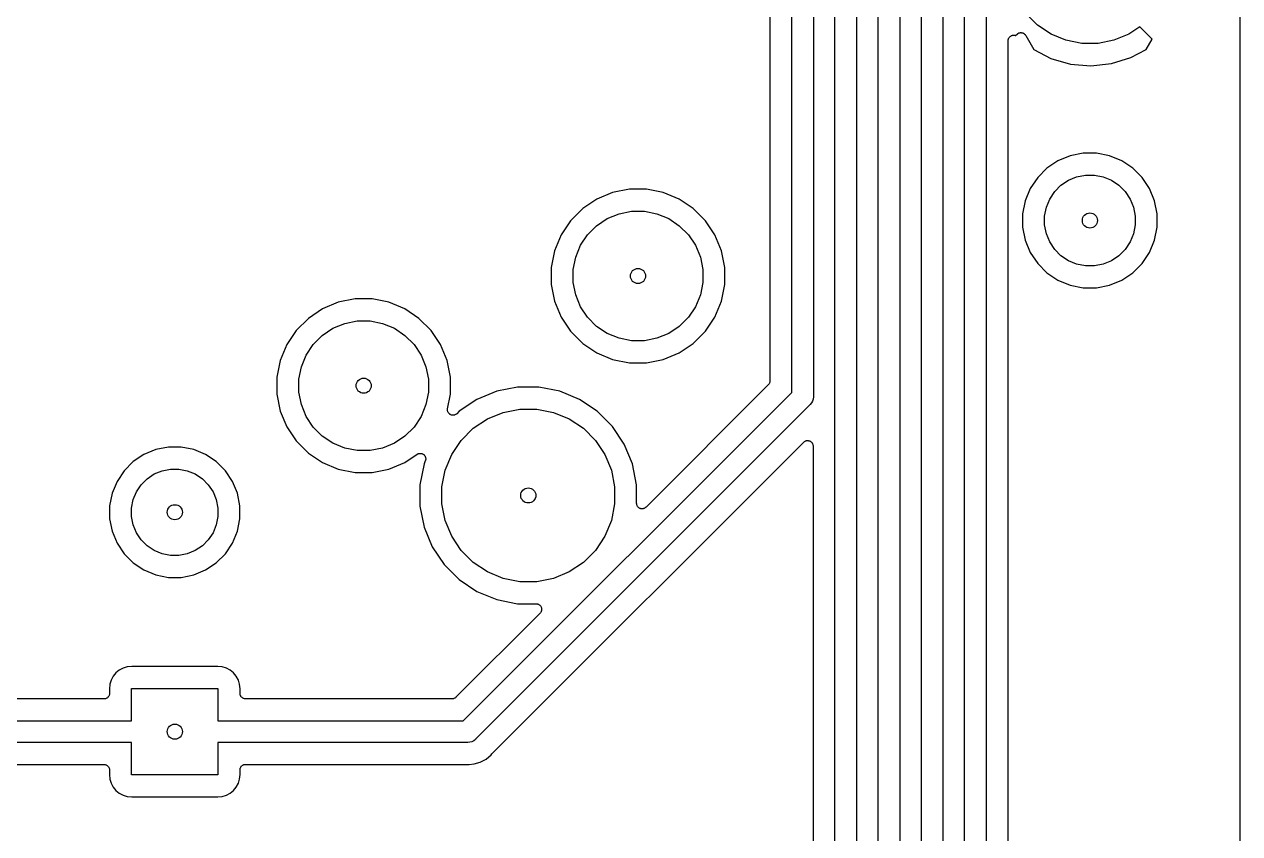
# Model space of a CAD drawing. Extents: x 1.5 to 15, y -8.3 to -3.1.
# Drawn here: x 13.879 to 14.986, y -4.933 to -4.195 of the extents above; entities that cross this region are included whole.
import ezdxf

# ---------------------------------------------------------------- set-up
doc = ezdxf.new("R2010")
doc.units = 0
doc.header["$MEASUREMENT"] = 0
doc.layers.add('BLACK', color=7, linetype='CONTINUOUS')

msp = doc.modelspace()

# ---------------------------------------------------------------- linework, layer by layer
at = {"layer": 'BLACK', "linetype": 'CONTINUOUS'}
for p, q in [((14.9864, -3.10502), (14.9864, -8.3374)), ((14.5582, -3.98646), (14.5582, -4.52051)), ((14.5782, -4.53087), (14.5782, -3.98523)), ((14.5979, -3.98882), (14.5979, -4.53446)), ((14.6176, -5.41846), (14.6176, -4.00491)), ((14.6373, -4.00851), (14.6373, -5.42206)), ((14.657, -5.95212), (14.657, -4.0246)), ((14.6767, -4.02819), (14.6767, -5.95572)), ((14.6964, -6.83972), (14.6964, -4.04403)), ((14.716, -4.04762), (14.716, -6.84332)), ((14.7357, -7.56088), (14.7357, -4.06034)), ((14.7554, -4.06393), (14.7554, -7.56448)), ((14.8022, -4.196), (14.7918, -4.18558)), ((14.8145, -4.20418), (14.8022, -4.196)), ((14.8954, -4.19749), (14.8853, -4.20418)), ((14.9065, -4.20866), (14.8954, -4.19749)), ((14.7757, -4.2087), (14.7758, -4.20824)), ((14.7758, -4.20823), (14.776, -4.20781)), ((14.7758, -4.20824), (14.7758, -4.20823)), ((14.7758, -4.20824), (14.7758, -4.20824)), ((14.776, -4.20781), (14.7763, -4.20739)), ((14.7763, -4.20737), (14.7766, -4.20701)), ((14.7763, -4.20738), (14.7763, -4.20737)), ((14.7763, -4.20739), (14.7763, -4.20738)), ((14.7766, -4.20701), (14.7769, -4.20664)), ((14.7769, -4.20662), (14.7773, -4.20633)), ((14.7769, -4.20663), (14.7769, -4.20662)), ((14.7769, -4.20664), (14.7769, -4.20663)), ((14.7773, -4.20633), (14.7777, -4.20602)), ((14.7777, -4.20601), (14.7781, -4.20579)), ((14.7777, -4.20602), (14.7777, -4.20601)), ((14.7777, -4.20602), (14.7777, -4.20602)), ((14.7781, -4.20579), (14.7785, -4.20557)), ((14.7785, -4.20556), (14.779, -4.20543)), ((14.7785, -4.20557), (14.7785, -4.20556)), ((14.7785, -4.20557), (14.7785, -4.20557)), ((14.779, -4.20543), (14.7795, -4.20529)), ((14.7795, -4.20529), (14.78, -4.20524)), ((14.7795, -4.20529), (14.7795, -4.20529)), ((14.7795, -4.20529), (14.7795, -4.20529)), ((14.78, -4.20524), (14.7804, -4.2052)), ((14.7804, -4.2052), (14.7804, -4.2052)), ((14.7804, -4.2052), (14.7804, -4.2052)), ((14.7804, -4.2052), (14.7809, -4.20525)), ((14.7809, -4.20525), (14.7814, -4.2053)), ((14.7814, -4.2053), (14.7814, -4.2053)), ((14.7814, -4.2053), (14.7814, -4.2053)), ((14.7814, -4.2053), (14.7819, -4.20544)), ((14.7819, -4.20544), (14.7822, -4.20555)), ((14.7822, -4.20555), (14.7835, -4.20429)), ((14.7835, -4.20429), (14.7836, -4.20424)), ((14.7836, -4.20424), (14.7837, -4.20415)), ((14.7837, -4.20415), (14.7838, -4.20403)), ((14.7838, -4.20403), (14.7841, -4.20384)), ((14.7841, -4.20384), (14.7843, -4.20364)), ((14.7843, -4.20364), (14.7845, -4.20356)), ((14.7845, -4.20356), (14.7846, -4.20347)), ((14.7846, -4.20347), (14.7849, -4.20334)), ((14.7849, -4.20334), (14.7852, -4.20319)), ((14.7852, -4.20319), (14.7853, -4.20314)), ((14.7853, -4.20314), (14.7855, -4.20308)), ((14.7855, -4.20308), (14.7858, -4.20301)), ((14.7858, -4.20301), (14.7861, -4.20291)), ((14.7861, -4.20291), (14.7863, -4.2029)), ((14.7863, -4.2029), (14.7864, -4.20287)), ((14.7864, -4.20287), (14.7868, -4.20286)), ((14.7868, -4.20286), (14.7871, -4.20283)), ((14.7871, -4.20283), (14.7872, -4.20285)), ((14.7872, -4.20285), (14.7874, -4.20284)), ((14.7874, -4.20284), (14.7877, -4.2029)), ((14.7877, -4.2029), (14.7881, -4.20293)), ((14.7881, -4.20293), (14.7882, -4.20298)), ((14.7882, -4.20298), (14.7884, -4.20301)), ((14.7884, -4.20301), (14.7887, -4.20313)), ((14.7887, -4.20313), (14.789, -4.20323)), ((14.789, -4.20323), (14.7891, -4.2033)), ((14.7891, -4.2033), (14.7893, -4.20336)), ((14.7893, -4.20336), (14.7896, -4.20353)), ((14.7896, -4.20353), (14.7898, -4.20369)), ((14.7898, -4.20369), (14.79, -4.20379)), ((14.79, -4.20379), (14.7901, -4.20388)), ((14.7901, -4.20388), (14.7903, -4.20411)), ((14.7903, -4.20411), (14.7906, -4.20432)), ((14.7906, -4.20432), (14.7907, -4.20444)), ((14.7907, -4.20444), (14.7908, -4.20455)), ((14.7908, -4.20455), (14.791, -4.20482)), ((14.791, -4.20482), (14.7912, -4.20508)), ((14.7912, -4.20508), (14.7913, -4.20522)), ((14.7913, -4.20522), (14.7914, -4.20534)), ((14.7914, -4.20534), (14.7987, -4.21811)), ((14.8281, -4.20982), (14.8145, -4.20418)), ((14.8853, -4.20418), (14.8717, -4.20982)), ((14.9011, -4.21813), (14.9065, -4.20866)), ((14.7754, -4.21013), (14.7755, -4.20965)), ((14.7754, -4.21014), (14.7754, -4.21013)), ((14.7754, -4.21015), (14.7754, -4.21014)), ((14.7754, -4.21014), (14.7754, -4.21014)), ((14.7754, -4.2102), (14.7754, -4.21015)), ((14.7754, -7.56325), (14.7754, -4.2102)), ((14.7755, -4.20916), (14.7757, -4.2087)), ((14.7755, -4.20917), (14.7755, -4.20916)), ((14.7755, -4.20965), (14.7755, -4.20917)), ((14.7755, -4.20917), (14.7755, -4.20917)), ((14.7987, -4.21811), (14.8144, -4.22629)), ((14.8425, -4.2127), (14.8281, -4.20982)), ((14.8573, -4.2127), (14.8425, -4.2127)), ((14.8717, -4.20982), (14.8573, -4.2127)), ((14.8873, -4.2255), (14.9011, -4.21813)), ((14.8144, -4.22629), (14.8323, -4.23152)), ((14.8695, -4.23112), (14.8873, -4.2255)), ((14.8323, -4.23152), (14.8509, -4.23315)), ((14.8509, -4.23315), (14.8695, -4.23112)), ((14.832, -4.31513), (14.8208, -4.31976)), ((14.8439, -4.31278), (14.832, -4.31513)), ((14.8559, -4.31278), (14.8439, -4.31278)), ((14.8678, -4.31513), (14.8559, -4.31278)), ((14.879, -4.31976), (14.8678, -4.31513)), ((14.8108, -4.32647), (14.8023, -4.33501)), ((14.8208, -4.31976), (14.8108, -4.32647)), ((14.889, -4.32647), (14.879, -4.31976)), ((14.8975, -4.33501), (14.889, -4.32647)), ((14.8023, -4.33501), (14.7955, -4.34506)), ((14.8235, -4.342), (14.8303, -4.33748)), ((14.8303, -4.33748), (14.8378, -4.33436)), ((14.8378, -4.33436), (14.8458, -4.33278)), ((14.8458, -4.33278), (14.854, -4.33278)), ((14.854, -4.33278), (14.862, -4.33436)), ((14.862, -4.33436), (14.8695, -4.33748)), ((14.8695, -4.33748), (14.8763, -4.342)), ((14.9043, -4.34506), (14.8975, -4.33501)), ((14.415, -4.34869), (14.4006, -4.35465)), ((14.4303, -4.34565), (14.415, -4.34869)), ((14.4459, -4.34565), (14.4303, -4.34565)), ((14.4611, -4.34869), (14.4459, -4.34565)), ((14.4755, -4.35465), (14.4611, -4.34869)), ((14.7955, -4.34506), (14.7909, -4.35622)), ((14.8133, -4.35453), (14.8178, -4.34776)), ((14.8178, -4.34776), (14.8235, -4.342)), ((14.8763, -4.342), (14.882, -4.34776)), ((14.882, -4.34776), (14.8865, -4.35453)), ((14.9089, -4.35622), (14.9043, -4.34506)), ((14.3877, -4.3633), (14.3767, -4.37431)), ((14.4006, -4.35465), (14.3877, -4.3633)), ((14.4885, -4.3633), (14.4755, -4.35465)), ((14.4995, -4.37431), (14.4885, -4.3633)), ((14.7909, -4.35622), (14.7886, -4.36807)), ((14.8086, -4.37004), (14.8102, -4.36206)), ((14.8102, -4.36206), (14.8133, -4.35453)), ((14.8865, -4.35453), (14.8897, -4.36206)), ((14.8897, -4.36206), (14.8912, -4.37004)), ((14.9112, -4.36807), (14.9089, -4.35622)), ((14.3767, -4.37431), (14.368, -4.38726)), ((14.4004, -4.37883), (14.4101, -4.37237)), ((14.4101, -4.37237), (14.4209, -4.36792)), ((14.4209, -4.36792), (14.4323, -4.36565)), ((14.4323, -4.36565), (14.4439, -4.36565)), ((14.4439, -4.36565), (14.4553, -4.36792)), ((14.4553, -4.36792), (14.4661, -4.37237)), ((14.4661, -4.37237), (14.4757, -4.37883)), ((14.5081, -4.38726), (14.4995, -4.37431)), ((14.7886, -4.36807), (14.7886, -4.38016)), ((14.8086, -4.37819), (14.8086, -4.37004)), ((14.8912, -4.37004), (14.8912, -4.37819)), ((14.9112, -4.38016), (14.9112, -4.36807)), ((14.3922, -4.38706), (14.4004, -4.37883)), ((14.4757, -4.37883), (14.484, -4.38706)), ((14.7886, -4.38016), (14.7909, -4.39201)), ((14.8102, -4.38617), (14.8086, -4.37819)), ((14.8912, -4.37819), (14.8897, -4.38617)), ((14.9089, -4.39201), (14.9112, -4.38016)), ((14.368, -4.38726), (14.3621, -4.40165)), ((14.3813, -4.40748), (14.3858, -4.39673)), ((14.3858, -4.39673), (14.3922, -4.38706)), ((14.484, -4.38706), (14.4904, -4.39673)), ((14.4904, -4.39673), (14.4949, -4.40748)), ((14.5141, -4.40165), (14.5081, -4.38726)), ((14.7909, -4.39201), (14.7955, -4.40317)), ((14.8133, -4.3937), (14.8102, -4.38617)), ((14.8178, -4.40047), (14.8133, -4.3937)), ((14.8865, -4.3937), (14.882, -4.40047)), ((14.8897, -4.38617), (14.8865, -4.3937)), ((14.9043, -4.40317), (14.9089, -4.39201)), ((14.3621, -4.40165), (14.359, -4.41692)), ((14.379, -4.41889), (14.3813, -4.40748)), ((14.4949, -4.40748), (14.4971, -4.41889)), ((14.5171, -4.41692), (14.5141, -4.40165)), ((14.7955, -4.40317), (14.8023, -4.41322)), ((14.8235, -4.40622), (14.8178, -4.40047)), ((14.8303, -4.41075), (14.8235, -4.40622)), ((14.8763, -4.40622), (14.8695, -4.41075)), ((14.882, -4.40047), (14.8763, -4.40622)), ((14.8975, -4.41322), (14.9043, -4.40317)), ((14.359, -4.41692), (14.359, -4.43249)), ((14.379, -4.43052), (14.379, -4.41889)), ((14.4971, -4.41889), (14.4971, -4.43052)), ((14.5171, -4.43249), (14.5171, -4.41692)), ((14.8023, -4.41322), (14.8108, -4.42176)), ((14.8378, -4.41386), (14.8303, -4.41075)), ((14.8458, -4.41545), (14.8378, -4.41386)), ((14.854, -4.41545), (14.8458, -4.41545)), ((14.862, -4.41386), (14.854, -4.41545)), ((14.8695, -4.41075), (14.862, -4.41386)), ((14.889, -4.42176), (14.8975, -4.41322)), ((14.8108, -4.42176), (14.8208, -4.42847)), ((14.8208, -4.42847), (14.832, -4.4331)), ((14.8678, -4.4331), (14.879, -4.42847)), ((14.879, -4.42847), (14.889, -4.42176)), ((14.359, -4.43249), (14.3621, -4.44776)), ((14.3813, -4.44193), (14.379, -4.43052)), ((14.4971, -4.43052), (14.4949, -4.44193)), ((14.5141, -4.44776), (14.5171, -4.43249)), ((14.832, -4.4331), (14.8439, -4.43545)), ((14.8439, -4.43545), (14.8559, -4.43545)), ((14.8559, -4.43545), (14.8678, -4.4331)), ((14.165, -4.44869), (14.1506, -4.45465)), ((14.1803, -4.44565), (14.165, -4.44869)), ((14.1959, -4.44565), (14.1803, -4.44565)), ((14.2111, -4.44869), (14.1959, -4.44565)), ((14.2255, -4.45465), (14.2111, -4.44869)), ((14.3621, -4.44776), (14.368, -4.46215)), ((14.3858, -4.45268), (14.3813, -4.44193)), ((14.4949, -4.44193), (14.4904, -4.45268)), ((14.5081, -4.46215), (14.5141, -4.44776)), ((14.1377, -4.4633), (14.1267, -4.47431)), ((14.1506, -4.45465), (14.1377, -4.4633)), ((14.2385, -4.4633), (14.2255, -4.45465)), ((14.2495, -4.47431), (14.2385, -4.4633)), ((14.368, -4.46215), (14.3767, -4.4751)), ((14.3922, -4.46235), (14.3858, -4.45268)), ((14.4004, -4.47058), (14.3922, -4.46235)), ((14.484, -4.46235), (14.4757, -4.47058)), ((14.4904, -4.45268), (14.484, -4.46235)), ((14.4995, -4.4751), (14.5081, -4.46215)), ((14.1267, -4.47431), (14.118, -4.48726)), ((14.1504, -4.47883), (14.1601, -4.47237)), ((14.1601, -4.47237), (14.1709, -4.46792)), ((14.1709, -4.46792), (14.1823, -4.46565)), ((14.1823, -4.46565), (14.1939, -4.46565)), ((14.1939, -4.46565), (14.2053, -4.46792)), ((14.2053, -4.46792), (14.2161, -4.47237)), ((14.2161, -4.47237), (14.2257, -4.47883)), ((14.2581, -4.48726), (14.2495, -4.47431)), ((14.4101, -4.47704), (14.4004, -4.47058)), ((14.4757, -4.47058), (14.4661, -4.47704)), ((14.1422, -4.48706), (14.1504, -4.47883)), ((14.2257, -4.47883), (14.234, -4.48706)), ((14.3767, -4.4751), (14.3877, -4.48611)), ((14.4209, -4.48149), (14.4101, -4.47704)), ((14.4323, -4.48376), (14.4209, -4.48149)), ((14.4439, -4.48376), (14.4323, -4.48376)), ((14.4553, -4.48149), (14.4439, -4.48376)), ((14.4661, -4.47704), (14.4553, -4.48149)), ((14.4885, -4.48611), (14.4995, -4.4751)), ((14.118, -4.48726), (14.1121, -4.50165)), ((14.1358, -4.49673), (14.1422, -4.48706)), ((14.234, -4.48706), (14.2404, -4.49673)), ((14.2641, -4.50165), (14.2581, -4.48726)), ((14.3877, -4.48611), (14.4006, -4.49476)), ((14.4006, -4.49476), (14.415, -4.50072)), ((14.4611, -4.50072), (14.4755, -4.49476)), ((14.4755, -4.49476), (14.4885, -4.48611)), ((14.1121, -4.50165), (14.109, -4.51692)), ((14.129, -4.51889), (14.1313, -4.50748)), ((14.1313, -4.50748), (14.1358, -4.49673)), ((14.2404, -4.49673), (14.2449, -4.50748)), ((14.2449, -4.50748), (14.2471, -4.51889)), ((14.2671, -4.51692), (14.2641, -4.50165)), ((14.415, -4.50072), (14.4303, -4.50376)), ((14.4303, -4.50376), (14.4459, -4.50376)), ((14.4459, -4.50376), (14.4611, -4.50072)), ((14.109, -4.51692), (14.109, -4.53249)), ((14.2671, -4.53249), (14.2671, -4.51692)), ((14.129, -4.53052), (14.129, -4.51889)), ((14.2471, -4.51889), (14.2471, -4.53052)), ((14.3093, -4.52976), (14.2913, -4.5372)), ((14.3284, -4.52596), (14.3093, -4.52976)), ((14.3478, -4.52596), (14.3284, -4.52596)), ((14.3669, -4.52976), (14.3478, -4.52596)), ((14.3849, -4.5372), (14.3669, -4.52976)), ((14.5568, -4.52405), (14.4454, -4.63546)), ((14.5571, -4.52369), (14.5568, -4.52405)), ((14.5574, -4.52334), (14.5571, -4.52369)), ((14.5576, -4.52289), (14.5574, -4.52329)), ((14.5574, -4.52329), (14.5574, -4.52331)), ((14.5574, -4.52331), (14.5574, -4.52334)), ((14.5578, -4.52248), (14.5576, -4.52289)), ((14.5579, -4.52243), (14.5578, -4.52246)), ((14.5578, -4.52246), (14.5578, -4.52248)), ((14.558, -4.52199), (14.5579, -4.52243)), ((14.5581, -4.52155), (14.558, -4.52199)), ((14.5582, -4.52104), (14.5581, -4.5215)), ((14.5581, -4.5215), (14.5581, -4.52152)), ((14.5581, -4.52152), (14.5581, -4.52155)), ((14.5582, -4.52051), (14.5582, -4.52053)), ((14.5582, -4.52053), (14.5582, -4.52053)), ((14.5582, -4.52053), (14.5582, -4.52053)), ((14.5582, -4.52053), (14.5582, -4.52058)), ((14.5582, -4.52058), (14.5582, -4.52104)), ((14.109, -4.53249), (14.1121, -4.54776)), ((14.1313, -4.54193), (14.129, -4.53052)), ((14.2471, -4.53052), (14.2449, -4.54193)), ((14.2645, -4.54568), (14.2671, -4.53249)), ((14.2913, -4.5372), (14.2751, -4.54801)), ((14.2789, -4.83022), (14.5782, -4.53087)), ((14.401, -4.54801), (14.3849, -4.5372)), ((14.5963, -4.54044), (14.5951, -4.54194)), ((14.5972, -4.53873), (14.5963, -4.54044)), ((14.5975, -4.53777), (14.5972, -4.53873)), ((14.5978, -4.53687), (14.5975, -4.53777)), ((14.598, -4.53494), (14.5978, -4.53687)), ((14.5979, -4.53446), (14.598, -4.53494)), ((14.1121, -4.54776), (14.118, -4.56215)), ((14.1358, -4.55268), (14.1313, -4.54193)), ((14.2449, -4.54193), (14.2404, -4.55268)), ((14.2644, -4.54664), (14.2645, -4.54616)), ((14.2644, -4.54665), (14.2644, -4.54664)), ((14.2645, -4.54713), (14.2644, -4.54665)), ((14.2644, -4.54665), (14.2644, -4.54665)), ((14.2645, -4.54616), (14.2645, -4.54568)), ((14.2645, -4.54761), (14.2645, -4.54713)), ((14.2645, -4.54762), (14.2645, -4.54761)), ((14.2645, -4.54763), (14.2645, -4.54762)), ((14.2647, -4.54809), (14.2645, -4.54763)), ((14.2648, -4.54855), (14.2647, -4.54809)), ((14.2648, -4.54856), (14.2648, -4.54855)), ((14.2648, -4.54855), (14.2648, -4.54855)), ((14.265, -4.54899), (14.2648, -4.54856)), ((14.2653, -4.54941), (14.265, -4.54899)), ((14.2653, -4.54942), (14.2653, -4.54941)), ((14.2656, -4.54979), (14.2653, -4.54942)), ((14.2653, -4.54942), (14.2653, -4.54942)), ((14.2659, -4.55017), (14.2656, -4.54979)), ((14.2659, -4.55018), (14.2659, -4.55017)), ((14.2659, -4.55017), (14.2659, -4.55017)), ((14.2662, -4.55048), (14.2659, -4.55018)), ((14.2666, -4.55079), (14.2662, -4.55048)), ((14.2666, -4.5508), (14.2666, -4.55079)), ((14.2671, -4.55103), (14.2666, -4.5508)), ((14.2666, -4.5508), (14.2666, -4.5508)), ((14.2675, -4.55126), (14.2671, -4.55103)), ((14.2675, -4.55127), (14.2675, -4.55126)), ((14.2675, -4.55126), (14.2675, -4.55126)), ((14.268, -4.55141), (14.2675, -4.55127)), ((14.2684, -4.55155), (14.268, -4.55141)), ((14.2684, -4.55156), (14.2684, -4.55155)), ((14.2684, -4.55155), (14.2684, -4.55155)), ((14.2689, -4.55161), (14.2684, -4.55156)), ((14.2694, -4.55166), (14.2689, -4.55161)), ((14.2699, -4.55162), (14.2694, -4.55166)), ((14.2694, -4.55166), (14.2694, -4.55166)), ((14.2694, -4.55166), (14.2694, -4.55166)), ((14.2703, -4.55157), (14.2699, -4.55162)), ((14.2704, -4.55157), (14.2703, -4.55157)), ((14.2708, -4.55144), (14.2704, -4.55157)), ((14.2704, -4.55157), (14.2704, -4.55157)), ((14.2713, -4.5513), (14.2708, -4.55144)), ((14.2717, -4.55107), (14.2713, -4.5513)), ((14.2713, -4.5513), (14.2713, -4.5513)), ((14.2713, -4.5513), (14.2713, -4.5513)), ((14.2721, -4.55085), (14.2717, -4.55107)), ((14.2722, -4.55085), (14.2721, -4.55085)), ((14.2725, -4.55054), (14.2722, -4.55085)), ((14.2722, -4.55085), (14.2722, -4.55085)), ((14.2729, -4.55024), (14.2725, -4.55054)), ((14.273, -4.55019), (14.2729, -4.55023)), ((14.2729, -4.55023), (14.2729, -4.55023)), ((14.2729, -4.55023), (14.2729, -4.55023)), ((14.2729, -4.55023), (14.2729, -4.55024)), ((14.2751, -4.54801), (14.273, -4.55019)), ((14.5947, -4.54224), (14.2903, -4.84668)), ((14.3008, -4.55493), (14.3151, -4.54899)), ((14.3151, -4.54899), (14.3303, -4.54596)), ((14.3303, -4.54596), (14.3458, -4.54596)), ((14.3458, -4.54596), (14.3611, -4.54899)), ((14.3611, -4.54899), (14.3754, -4.55493)), ((14.4148, -4.56176), (14.401, -4.54801)), ((14.5951, -4.54194), (14.5947, -4.54224)), ((14.118, -4.56215), (14.1267, -4.5751)), ((14.1422, -4.56235), (14.1358, -4.55268)), ((14.1504, -4.57058), (14.1422, -4.56235)), ((14.234, -4.56235), (14.2257, -4.57058)), ((14.2404, -4.55268), (14.234, -4.56235)), ((14.2879, -4.56354), (14.3008, -4.55493)), ((14.3754, -4.55493), (14.3883, -4.56354)), ((14.4256, -4.57793), (14.4148, -4.56176)), ((14.1601, -4.57704), (14.1504, -4.57058)), ((14.2257, -4.57058), (14.2161, -4.57704)), ((14.2769, -4.57451), (14.2879, -4.56354)), ((14.3883, -4.56354), (14.3993, -4.57451)), ((13.9986, -4.58297), (13.9878, -4.58745)), ((14.0101, -4.58069), (13.9986, -4.58297)), ((14.0218, -4.58069), (14.0101, -4.58069)), ((14.0333, -4.58297), (14.0218, -4.58069)), ((14.0441, -4.58745), (14.0333, -4.58297)), ((14.1267, -4.5751), (14.1377, -4.58611)), ((14.1709, -4.58149), (14.1601, -4.57704)), ((14.1823, -4.58376), (14.1709, -4.58149)), ((14.1939, -4.58376), (14.1823, -4.58376)), ((14.2053, -4.58149), (14.1939, -4.58376)), ((14.2161, -4.57704), (14.2053, -4.58149)), ((14.2683, -4.58741), (14.2769, -4.57451)), ((14.3053, -4.85995), (14.5891, -4.57615)), ((14.3993, -4.57451), (14.4079, -4.58741)), ((14.433, -4.5959), (14.4256, -4.57793)), ((14.5891, -4.5761), (14.5895, -4.57581)), ((14.5891, -4.57612), (14.5891, -4.5761)), ((14.5891, -4.57615), (14.5891, -4.57612)), ((14.5891, -4.57612), (14.5891, -4.57612)), ((14.5891, -4.57612), (14.5891, -4.57612)), ((14.5895, -4.57581), (14.5899, -4.57551)), ((14.5899, -4.5755), (14.5903, -4.57528)), ((14.5899, -4.57551), (14.5899, -4.5755)), ((14.5899, -4.5755), (14.5899, -4.5755)), ((14.5903, -4.57528), (14.5907, -4.57505)), ((14.5907, -4.57505), (14.5908, -4.57505)), ((14.5908, -4.57505), (14.5912, -4.57491)), ((14.5908, -4.57505), (14.5908, -4.57505)), ((14.5912, -4.57491), (14.5917, -4.57478)), ((14.5917, -4.57477), (14.5922, -4.57473)), ((14.5917, -4.57478), (14.5917, -4.57477)), ((14.5917, -4.57478), (14.5917, -4.57478)), ((14.5922, -4.57473), (14.5927, -4.57469)), ((14.5927, -4.57469), (14.5927, -4.57469)), ((14.5927, -4.57469), (14.5927, -4.57469)), ((14.5927, -4.57469), (14.5931, -4.57474)), ((14.5931, -4.57474), (14.5936, -4.57479)), ((14.5936, -4.57479), (14.5936, -4.57479)), ((14.5936, -4.57479), (14.5936, -4.5748)), ((14.5936, -4.5748), (14.5941, -4.57494)), ((14.5941, -4.57494), (14.5946, -4.57508)), ((14.5946, -4.57508), (14.5946, -4.57508)), ((14.5946, -4.57508), (14.5946, -4.57509)), ((14.5946, -4.57509), (14.595, -4.57531)), ((14.595, -4.57531), (14.5954, -4.57554)), ((14.5954, -4.57554), (14.5954, -4.57555)), ((14.5954, -4.57555), (14.5954, -4.57555)), ((14.5954, -4.57555), (14.5958, -4.57586)), ((14.5958, -4.57586), (14.5962, -4.57617)), ((14.5962, -4.57617), (14.5962, -4.57617)), ((14.5962, -4.57617), (14.5962, -4.57618)), ((14.5962, -4.57618), (14.5965, -4.57655)), ((14.5965, -4.57655), (14.5968, -4.57692)), ((14.5968, -4.57692), (14.5968, -4.57693)), ((14.5968, -4.57693), (14.5968, -4.57694)), ((14.5968, -4.57694), (14.597, -4.57736)), ((14.597, -4.57736), (14.5972, -4.57778)), ((14.5972, -4.57778), (14.5972, -4.57779)), ((14.5972, -4.57779), (14.5972, -4.5778)), ((14.5972, -4.5778), (14.5974, -4.57826)), ((14.5974, -4.57826), (14.5975, -4.57872)), ((14.5975, -4.57872), (14.5975, -4.57873)), ((14.5975, -4.57873), (14.5975, -4.57874)), ((14.5975, -4.57874), (14.5976, -4.57921)), ((14.5976, -4.57921), (14.5976, -4.57969)), ((14.5976, -4.57969), (14.5976, -5.40811)), ((13.9781, -4.59394), (13.9698, -4.60221)), ((13.9878, -4.58745), (13.9781, -4.59394)), ((14.0538, -4.59394), (14.0441, -4.58745)), ((14.0621, -4.60221), (14.0538, -4.59394)), ((14.1377, -4.58611), (14.1506, -4.59476)), ((14.1506, -4.59476), (14.165, -4.60072)), ((14.2111, -4.60072), (14.2255, -4.59476)), ((14.2255, -4.59476), (14.2368, -4.58722)), ((14.2368, -4.58722), (14.2369, -4.58718)), ((14.2369, -4.58718), (14.2373, -4.58695)), ((14.2369, -4.58718), (14.2369, -4.58718)), ((14.2369, -4.58718), (14.2369, -4.58718)), ((14.2369, -4.58718), (14.2369, -4.58718)), ((14.2373, -4.58695), (14.2377, -4.58673)), ((14.2377, -4.58673), (14.2378, -4.58673)), ((14.2378, -4.58673), (14.2382, -4.5866)), ((14.2378, -4.58673), (14.2378, -4.58673)), ((14.2382, -4.5866), (14.2387, -4.58646)), ((14.2387, -4.58646), (14.2392, -4.58642)), ((14.2387, -4.58646), (14.2387, -4.58646)), ((14.2387, -4.58646), (14.2387, -4.58646)), ((14.2392, -4.58642), (14.2397, -4.58637)), ((14.2431, -4.5959), (14.2394, -4.61498)), ((14.2397, -4.58637), (14.2397, -4.58637)), ((14.2397, -4.58637), (14.2397, -4.58637)), ((14.2397, -4.58637), (14.2402, -4.58643)), ((14.2402, -4.58643), (14.2406, -4.58648)), ((14.2406, -4.58648), (14.2406, -4.58648)), ((14.2406, -4.58648), (14.2406, -4.58648)), ((14.2406, -4.58648), (14.2411, -4.58663)), ((14.2411, -4.58663), (14.2416, -4.58677)), ((14.2416, -4.58677), (14.2416, -4.58677)), ((14.2416, -4.58677), (14.2416, -4.58677)), ((14.2416, -4.58677), (14.242, -4.58701)), ((14.242, -4.58701), (14.2424, -4.58723)), ((14.2424, -4.58723), (14.2424, -4.58724)), ((14.2424, -4.58724), (14.2424, -4.58724)), ((14.2424, -4.58724), (14.2428, -4.58755)), ((14.2428, -4.58755), (14.2432, -4.58786)), ((14.2442, -4.59329), (14.2431, -4.5959)), ((14.2432, -4.58786), (14.2432, -4.58786)), ((14.2432, -4.58786), (14.2432, -4.58787)), ((14.2432, -4.58787), (14.2435, -4.58824)), ((14.2435, -4.58824), (14.2438, -4.58861)), ((14.2438, -4.58861), (14.2438, -4.58862)), ((14.2438, -4.58862), (14.2438, -4.58862)), ((14.2438, -4.58862), (14.244, -4.58906)), ((14.244, -4.58906), (14.2442, -4.58948)), ((14.2442, -4.58948), (14.2442, -4.58948)), ((14.2442, -4.58948), (14.2442, -4.58949)), ((14.2442, -4.58949), (14.2444, -4.58996)), ((14.2444, -4.59283), (14.2442, -4.59329)), ((14.2444, -4.58996), (14.2445, -4.59041)), ((14.2445, -4.59237), (14.2444, -4.59283)), ((14.2445, -4.59041), (14.2445, -4.59042)), ((14.2445, -4.59042), (14.2445, -4.59042)), ((14.2445, -4.59042), (14.2446, -4.59092)), ((14.2446, -4.59188), (14.2445, -4.59235)), ((14.2445, -4.59235), (14.2445, -4.59236)), ((14.2445, -4.59236), (14.2445, -4.59237)), ((14.2446, -4.59092), (14.2446, -4.59138)), ((14.2446, -4.59138), (14.2446, -4.59139)), ((14.2446, -4.59139), (14.2446, -4.59139)), ((14.2446, -4.59139), (14.2446, -4.59188)), ((14.2624, -4.60174), (14.2683, -4.58741)), ((14.4079, -4.58741), (14.4138, -4.60174)), ((14.4368, -4.61498), (14.433, -4.5959)), ((13.9698, -4.60221), (13.9634, -4.61194)), ((13.9909, -4.60948), (13.9973, -4.60517)), ((13.9973, -4.60517), (14.0045, -4.6022)), ((14.0045, -4.6022), (14.0121, -4.60069)), ((14.0121, -4.60069), (14.0198, -4.60069)), ((14.0198, -4.60069), (14.0274, -4.6022)), ((14.0274, -4.6022), (14.0346, -4.60517)), ((14.0346, -4.60517), (14.0411, -4.60948)), ((14.0686, -4.61194), (14.0621, -4.60221)), ((14.165, -4.60072), (14.1803, -4.60376)), ((14.1803, -4.60376), (14.1959, -4.60376)), ((14.1959, -4.60376), (14.2111, -4.60072)), ((14.2594, -4.61695), (14.2624, -4.60174)), ((14.4138, -4.60174), (14.4168, -4.61695)), ((13.9634, -4.61194), (13.9589, -4.62274)), ((13.9811, -4.62141), (13.9854, -4.61496)), ((13.9854, -4.61496), (13.9909, -4.60948)), ((14.0411, -4.60948), (14.0465, -4.61496)), ((14.0465, -4.61496), (14.0509, -4.62141)), ((14.0731, -4.62274), (14.0686, -4.61194)), ((14.2394, -4.61498), (14.2394, -4.63443)), ((14.2594, -4.63246), (14.2594, -4.61695)), ((14.4168, -4.61695), (14.4168, -4.63246)), ((14.4368, -4.63193), (14.4368, -4.61498)), ((13.9589, -4.62274), (13.9566, -4.63421)), ((13.9766, -4.63618), (13.9781, -4.62858)), ((13.9781, -4.62858), (13.9811, -4.62141)), ((14.0509, -4.62141), (14.0538, -4.62858)), ((14.0538, -4.62858), (14.0553, -4.63618)), ((14.0753, -4.63421), (14.0731, -4.62274)), ((13.9566, -4.63421), (13.9566, -4.64591)), ((13.9766, -4.64394), (13.9766, -4.63618)), ((14.0553, -4.63618), (14.0553, -4.64394)), ((14.0753, -4.64591), (14.0753, -4.63421)), ((14.2394, -4.63443), (14.2431, -4.65351)), ((14.2624, -4.64767), (14.2594, -4.63246)), ((14.4168, -4.63246), (14.4138, -4.64767)), ((14.4369, -4.63241), (14.4368, -4.63193)), ((14.4369, -4.63288), (14.4369, -4.63241)), ((14.4369, -4.63289), (14.4369, -4.63288)), ((14.4369, -4.6329), (14.4369, -4.63289)), ((14.4371, -4.63336), (14.4369, -4.6329)), ((14.4372, -4.63382), (14.4371, -4.63336)), ((14.4372, -4.63383), (14.4372, -4.63382)), ((14.4372, -4.63382), (14.4372, -4.63382)), ((14.4374, -4.63425), (14.4372, -4.63383)), ((14.4377, -4.63468), (14.4374, -4.63425)), ((14.4377, -4.63469), (14.4377, -4.63468)), ((14.438, -4.63506), (14.4377, -4.63469)), ((14.4377, -4.63469), (14.4377, -4.63469)), ((14.4383, -4.63544), (14.438, -4.63506)), ((14.4383, -4.63545), (14.4383, -4.63544)), ((14.4383, -4.63544), (14.4383, -4.63544)), ((14.4387, -4.63575), (14.4383, -4.63545)), ((14.439, -4.63606), (14.4387, -4.63575)), ((14.439, -4.63607), (14.439, -4.63606)), ((14.4395, -4.6363), (14.439, -4.63607)), ((14.439, -4.63607), (14.439, -4.63607)), ((14.4399, -4.63653), (14.4395, -4.6363)), ((14.4399, -4.63654), (14.4399, -4.63653)), ((14.4399, -4.63653), (14.4399, -4.63653)), ((14.4404, -4.63668), (14.4399, -4.63654)), ((14.4408, -4.63682), (14.4404, -4.63668)), ((14.4413, -4.63687), (14.4408, -4.63682)), ((14.4408, -4.63682), (14.4408, -4.63682)), ((14.4408, -4.63682), (14.4408, -4.63682)), ((14.4418, -4.63693), (14.4413, -4.63687)), ((14.4423, -4.63688), (14.4418, -4.63693)), ((14.4418, -4.63693), (14.4418, -4.63693)), ((14.4418, -4.63693), (14.4418, -4.63693)), ((14.4428, -4.63684), (14.4423, -4.63688)), ((14.4432, -4.6367), (14.4428, -4.63684)), ((14.4428, -4.63684), (14.4428, -4.63684)), ((14.4428, -4.63684), (14.4428, -4.63684)), ((14.4437, -4.63657), (14.4432, -4.6367)), ((14.4441, -4.63634), (14.4437, -4.63656)), ((14.4437, -4.63656), (14.4437, -4.63656)), ((14.4437, -4.63656), (14.4437, -4.63657)), ((14.4446, -4.63612), (14.4441, -4.63634)), ((14.4449, -4.63581), (14.4446, -4.63611)), ((14.4446, -4.63611), (14.4446, -4.63611)), ((14.4446, -4.63611), (14.4446, -4.63612)), ((14.4453, -4.63551), (14.4449, -4.63581)), ((14.4454, -4.63546), (14.4453, -4.6355)), ((14.4453, -4.6355), (14.4453, -4.6355)), ((14.4453, -4.6355), (14.4453, -4.6355)), ((14.4453, -4.6355), (14.4453, -4.63551)), ((13.9566, -4.64591), (13.9589, -4.65738)), ((13.9781, -4.65154), (13.9766, -4.64394)), ((13.9811, -4.65871), (13.9781, -4.65154)), ((14.0538, -4.65154), (14.0509, -4.65871)), ((14.0553, -4.64394), (14.0538, -4.65154)), ((14.0731, -4.65738), (14.0753, -4.64591)), ((14.2683, -4.662), (14.2624, -4.64767)), ((14.4138, -4.64767), (14.4079, -4.662)), ((13.9589, -4.65738), (13.9634, -4.66818)), ((13.9854, -4.66516), (13.9811, -4.65871)), ((14.0509, -4.65871), (14.0465, -4.66516)), ((14.0686, -4.66818), (14.0731, -4.65738)), ((14.2431, -4.65351), (14.2506, -4.67148)), ((14.2769, -4.6749), (14.2683, -4.662)), ((14.4079, -4.662), (14.3993, -4.6749)), ((13.9634, -4.66818), (13.9698, -4.67791)), ((13.9909, -4.67064), (13.9854, -4.66516)), ((13.9973, -4.67495), (13.9909, -4.67064)), ((14.0411, -4.67064), (14.0346, -4.67495)), ((14.0465, -4.66516), (14.0411, -4.67064)), ((14.0621, -4.67791), (14.0686, -4.66818)), ((14.2506, -4.67148), (14.2614, -4.68765)), ((13.9698, -4.67791), (13.9781, -4.68617)), ((14.0045, -4.67792), (13.9973, -4.67495)), ((14.0121, -4.67943), (14.0045, -4.67792)), ((14.0198, -4.67943), (14.0121, -4.67943)), ((14.0274, -4.67792), (14.0198, -4.67943)), ((14.0346, -4.67495), (14.0274, -4.67792)), ((14.0538, -4.68617), (14.0621, -4.67791)), ((14.2879, -4.68587), (14.2769, -4.6749)), ((14.3993, -4.6749), (14.3883, -4.68587)), ((13.9781, -4.68617), (13.9878, -4.69267)), ((13.9878, -4.69267), (13.9986, -4.69715)), ((14.0333, -4.69715), (14.0441, -4.69267)), ((14.0441, -4.69267), (14.0538, -4.68617)), ((14.2614, -4.68765), (14.2751, -4.7014)), ((14.3008, -4.69448), (14.2879, -4.68587)), ((14.3151, -4.70042), (14.3008, -4.69448)), ((14.3754, -4.69448), (14.3611, -4.70042)), ((14.3883, -4.68587), (14.3754, -4.69448)), ((13.9986, -4.69715), (14.0101, -4.69943)), ((14.0101, -4.69943), (14.0218, -4.69943)), ((14.0218, -4.69943), (14.0333, -4.69715)), ((14.2751, -4.7014), (14.2913, -4.71221)), ((14.3303, -4.70344), (14.3151, -4.70042)), ((14.3458, -4.70344), (14.3303, -4.70344)), ((14.3611, -4.70042), (14.3458, -4.70344)), ((14.2913, -4.71221), (14.3093, -4.71965)), ((14.3093, -4.71965), (14.3284, -4.72344)), ((14.3284, -4.72344), (14.3453, -4.72344)), ((14.3453, -4.72344), (14.3454, -4.72345)), ((14.3454, -4.72345), (14.3454, -4.72345)), ((14.3454, -4.72345), (14.3454, -4.72345)), ((14.3454, -4.72345), (14.3454, -4.72345)), ((14.3454, -4.72345), (14.3459, -4.7235)), ((14.3459, -4.7235), (14.3463, -4.72355)), ((14.3463, -4.72355), (14.3463, -4.72355)), ((14.3463, -4.72355), (14.3464, -4.72355)), ((14.3464, -4.72355), (14.3468, -4.7237)), ((14.3468, -4.7237), (14.3473, -4.72384)), ((14.3473, -4.72384), (14.3473, -4.72385)), ((14.3473, -4.72385), (14.3473, -4.72385)), ((14.3473, -4.72385), (14.3477, -4.72408)), ((14.3477, -4.72408), (14.3481, -4.72431)), ((14.3481, -4.72431), (14.3481, -4.72431)), ((14.3481, -4.72431), (14.3481, -4.72432)), ((14.3481, -4.72432), (14.3485, -4.72463)), ((14.3485, -4.72463), (14.3489, -4.72493)), ((14.3489, -4.72493), (14.3489, -4.72494)), ((14.3489, -4.72494), (14.3489, -4.72495)), ((14.3489, -4.72495), (14.3492, -4.72533)), ((14.3492, -4.72533), (14.3495, -4.72569)), ((14.3495, -4.72569), (14.3495, -4.7257)), ((14.3495, -4.7257), (14.3495, -4.72571)), ((14.3495, -4.72571), (14.3497, -4.72614)), ((14.3497, -4.72614), (14.3499, -4.72656)), ((14.3499, -4.72656), (14.3499, -4.72656)), ((14.3499, -4.72656), (14.3499, -4.72657)), ((14.3499, -4.72657), (14.3501, -4.72703)), ((14.3501, -4.72703), (14.3502, -4.72749)), ((14.3502, -4.72749), (14.3502, -4.7275)), ((14.3502, -4.7275), (14.3502, -4.72751)), ((14.3502, -4.72751), (14.3503, -4.72799)), ((14.3503, -4.72896), (14.3502, -4.72943)), ((14.3503, -4.72799), (14.3503, -4.72846)), ((14.3503, -4.72846), (14.3503, -4.72847)), ((14.3503, -4.72847), (14.3503, -4.72848)), ((14.3503, -4.72848), (14.3503, -4.72896)), ((14.3488, -4.73198), (14.2721, -4.80875)), ((14.3492, -4.73161), (14.3488, -4.73198)), ((14.3495, -4.73124), (14.3492, -4.73161)), ((14.3497, -4.73081), (14.3495, -4.73123)), ((14.3495, -4.73123), (14.3495, -4.73123)), ((14.3495, -4.73123), (14.3495, -4.73124)), ((14.3499, -4.73038), (14.3497, -4.73081)), ((14.3501, -4.72991), (14.3499, -4.73037)), ((14.3499, -4.73037), (14.3499, -4.73037)), ((14.3499, -4.73037), (14.3499, -4.73038)), ((14.3502, -4.72945), (14.3501, -4.72991)), ((14.3502, -4.72943), (14.3502, -4.72944)), ((14.3502, -4.72944), (14.3502, -4.72945)), ((13.9654, -4.78398), (13.9624, -4.78648)), ((13.9689, -4.78212), (13.9654, -4.78398)), ((13.9727, -4.78098), (13.9689, -4.78212)), ((13.9768, -4.78057), (13.9727, -4.78098)), ((14.0551, -4.78057), (13.9768, -4.78057)), ((14.0593, -4.78098), (14.0551, -4.78057)), ((14.063, -4.78212), (14.0593, -4.78098)), ((14.0665, -4.78398), (14.063, -4.78212)), ((14.0695, -4.78648), (14.0665, -4.78398)), ((13.958, -4.793), (13.9569, -4.79677)), ((13.9599, -4.78952), (13.958, -4.793)), ((13.9624, -4.78648), (13.9599, -4.78952)), ((14.072, -4.78952), (14.0695, -4.78648)), ((14.0739, -4.793), (14.072, -4.78952)), ((14.075, -4.79677), (14.0739, -4.793)), ((13.9562, -4.8067), (13.9561, -4.80715)), ((13.9564, -4.80626), (13.9562, -4.8067)), ((13.9565, -4.80529), (13.9564, -4.80576)), ((13.9564, -4.80576), (13.9564, -4.80622)), ((13.9564, -4.80622), (13.9564, -4.80624)), ((13.9564, -4.80624), (13.9564, -4.80626)), ((13.9569, -4.79677), (13.9565, -4.80093)), ((13.9565, -4.80093), (13.9565, -4.80522)), ((13.9565, -4.80522), (13.9565, -4.80525)), ((13.9565, -4.80525), (13.9565, -4.80525)), ((13.9565, -4.80525), (13.9565, -4.80525)), ((13.9565, -4.80525), (13.9565, -4.80529)), ((13.9766, -4.83022), (13.9766, -4.80069)), ((13.9766, -4.80069), (14.0553, -4.80069)), ((14.0553, -4.80069), (14.0553, -4.83022)), ((14.0755, -4.80093), (14.075, -4.79677)), ((14.0755, -4.80522), (14.0755, -4.80093)), ((14.0755, -4.80569), (14.0755, -4.80522)), ((14.0755, -4.80615), (14.0755, -4.80569)), ((14.0755, -4.80617), (14.0755, -4.80615)), ((14.0756, -4.80619), (14.0755, -4.80617)), ((14.0757, -4.80664), (14.0756, -4.80619)), ((14.0758, -4.80709), (14.0757, -4.80664)), ((13.9515, -4.81022), (13.3305, -4.81022)), ((13.9519, -4.81017), (13.9515, -4.81022)), ((13.9524, -4.81013), (13.9519, -4.81017)), ((13.9529, -4.80999), (13.9524, -4.81012)), ((13.9524, -4.81012), (13.9524, -4.81012)), ((13.9524, -4.81012), (13.9524, -4.81013)), ((13.9533, -4.80985), (13.9529, -4.80999)), ((13.9534, -4.80984), (13.9533, -4.80985)), ((13.9538, -4.80962), (13.9534, -4.80984)), ((13.9534, -4.80984), (13.9534, -4.80984)), ((13.9542, -4.8094), (13.9538, -4.80962)), ((13.9546, -4.80908), (13.9542, -4.80938)), ((13.9542, -4.80938), (13.9542, -4.80939)), ((13.9542, -4.80939), (13.9542, -4.8094)), ((13.955, -4.80879), (13.9546, -4.80908)), ((13.9553, -4.8084), (13.955, -4.80876)), ((13.955, -4.80876), (13.955, -4.80878)), ((13.955, -4.80878), (13.955, -4.80879)), ((13.9556, -4.80804), (13.9553, -4.8084)), ((13.9558, -4.8076), (13.9556, -4.80801)), ((13.9556, -4.80801), (13.9556, -4.80803)), ((13.9556, -4.80803), (13.9556, -4.80804)), ((13.9561, -4.80719), (13.9558, -4.8076)), ((13.9561, -4.80715), (13.9561, -4.80717)), ((13.9561, -4.80717), (13.9561, -4.80719)), ((14.0758, -4.80711), (14.0758, -4.80709)), ((14.0758, -4.80712), (14.0758, -4.80711)), ((14.0761, -4.80754), (14.0758, -4.80712)), ((14.0763, -4.80795), (14.0761, -4.80754)), ((14.0763, -4.80797), (14.0763, -4.80795)), ((14.0763, -4.80798), (14.0763, -4.80797)), ((14.0766, -4.80835), (14.0763, -4.80798)), ((14.0769, -4.80871), (14.0766, -4.80835)), ((14.0769, -4.80873), (14.0769, -4.80871)), ((14.0769, -4.80874), (14.0769, -4.80873)), ((14.0773, -4.80904), (14.0769, -4.80874)), ((14.0776, -4.80934), (14.0773, -4.80904)), ((14.0776, -4.80935), (14.0776, -4.80934)), ((14.0777, -4.80936), (14.0776, -4.80935)), ((14.0781, -4.80959), (14.0777, -4.80936)), ((14.0785, -4.80981), (14.0781, -4.80959)), ((14.0785, -4.80982), (14.0785, -4.80981)), ((14.0785, -4.80983), (14.0785, -4.80982)), ((14.079, -4.80996), (14.0785, -4.80983)), ((14.0794, -4.81011), (14.079, -4.80996)), ((14.0795, -4.81011), (14.0794, -4.81011)), ((14.0794, -4.81011), (14.0794, -4.81011)), ((14.0799, -4.81016), (14.0795, -4.81011)), ((14.0804, -4.81022), (14.0799, -4.81016)), ((14.0805, -4.81022), (14.0804, -4.81022)), ((14.0804, -4.81022), (14.0804, -4.81022)), ((14.0804, -4.81022), (14.0804, -4.81022)), ((14.0804, -4.81022), (14.0804, -4.81022)), ((14.2685, -4.81022), (14.0805, -4.81022)), ((14.269, -4.81017), (14.2685, -4.81022)), ((14.2695, -4.81013), (14.269, -4.81017)), ((14.27, -4.80999), (14.2695, -4.81012)), ((14.2695, -4.81012), (14.2695, -4.81012)), ((14.2695, -4.81012), (14.2695, -4.81013)), ((14.2704, -4.80986), (14.27, -4.80999)), ((14.2709, -4.80962), (14.2704, -4.80984)), ((14.2704, -4.80984), (14.2704, -4.80985)), ((14.2704, -4.80985), (14.2704, -4.80986)), ((14.2713, -4.80941), (14.2709, -4.80962)), ((14.2717, -4.80909), (14.2713, -4.80938)), ((14.2713, -4.80938), (14.2713, -4.80939)), ((14.2713, -4.80939), (14.2713, -4.80941)), ((14.272, -4.8088), (14.2717, -4.80909)), ((14.2721, -4.80876), (14.272, -4.8088)), ((14.2721, -4.80875), (14.2721, -4.80876)), ((14.2721, -4.80876), (14.2721, -4.80876)), ((14.2721, -4.80876), (14.2721, -4.80876)), ((13.3053, -4.83022), (13.9766, -4.83022)), ((14.0553, -4.83022), (14.2789, -4.83022)), ((13.9766, -4.8499), (13.3053, -4.8499)), ((13.9766, -4.87943), (13.9766, -4.8499)), ((14.2825, -4.8499), (14.0553, -4.8499)), ((14.0553, -4.8499), (14.0553, -4.87943)), ((14.283, -4.84995), (14.2825, -4.8499)), ((14.2849, -4.84976), (14.283, -4.84995)), ((14.2868, -4.8492), (14.2849, -4.84976)), ((14.2885, -4.84828), (14.2868, -4.8492)), ((14.29, -4.84705), (14.2885, -4.84828)), ((14.2903, -4.84668), (14.29, -4.84705)), ((14.2996, -4.86499), (14.3042, -4.86126)), ((14.3042, -4.86126), (14.305, -4.86031)), ((14.305, -4.86026), (14.3052, -4.86011)), ((14.305, -4.86031), (14.305, -4.86026)), ((14.3052, -4.86011), (14.3053, -4.85995)), ((13.3305, -4.8699), (13.9515, -4.8699)), ((13.9515, -4.8699), (13.9515, -4.8699)), ((13.9515, -4.8699), (13.9515, -4.8699)), ((13.9515, -4.8699), (13.9515, -4.8699)), ((13.9515, -4.8699), (13.9515, -4.8699)), ((13.9515, -4.8699), (13.952, -4.86995)), ((13.952, -4.86995), (13.9525, -4.87)), ((13.9525, -4.87), (13.9525, -4.87001)), ((13.9525, -4.87001), (13.9525, -4.87001)), ((13.9525, -4.87001), (13.953, -4.87015)), ((13.953, -4.87015), (13.9534, -4.87029)), ((13.9534, -4.87029), (13.9534, -4.8703)), ((13.9534, -4.8703), (13.9534, -4.87031)), ((13.9534, -4.87031), (13.9539, -4.87053)), ((13.9539, -4.87053), (13.9543, -4.87076)), ((13.9543, -4.87076), (13.9543, -4.87077)), ((13.9543, -4.87077), (13.9543, -4.87078)), ((13.9543, -4.87078), (13.9547, -4.87108)), ((13.9547, -4.87108), (13.955, -4.87138)), ((13.955, -4.87138), (13.955, -4.87139)), ((13.955, -4.87139), (13.955, -4.8714)), ((13.955, -4.8714), (13.9553, -4.87177)), ((13.9553, -4.87177), (13.9556, -4.87213)), ((13.9556, -4.87213), (13.9556, -4.87215)), ((13.9556, -4.87215), (13.9557, -4.87216)), ((13.9557, -4.87216), (13.9559, -4.87258)), ((13.9559, -4.87258), (13.9561, -4.873)), ((13.9561, -4.873), (13.9561, -4.87301)), ((13.9561, -4.87301), (13.9561, -4.87303)), ((13.9561, -4.87303), (13.9562, -4.87348)), ((14.0757, -4.87341), (14.0758, -4.87296)), ((14.0758, -4.87296), (14.0759, -4.87295)), ((14.0759, -4.87293), (14.0761, -4.87252)), ((14.0759, -4.87295), (14.0759, -4.87293)), ((14.0761, -4.87252), (14.0763, -4.87211)), ((14.0763, -4.87208), (14.0766, -4.87172)), ((14.0763, -4.87209), (14.0763, -4.87208)), ((14.0763, -4.87211), (14.0763, -4.87209)), ((14.0766, -4.87172), (14.0769, -4.87135)), ((14.0769, -4.87134), (14.077, -4.87133)), ((14.0769, -4.87135), (14.0769, -4.87134)), ((14.077, -4.87133), (14.0773, -4.87103)), ((14.0773, -4.87103), (14.0777, -4.87074)), ((14.0777, -4.87072), (14.0781, -4.8705)), ((14.0777, -4.87073), (14.0777, -4.87072)), ((14.0777, -4.87074), (14.0777, -4.87073)), ((14.0781, -4.8705), (14.0786, -4.87028)), ((14.0786, -4.87027), (14.079, -4.87013)), ((14.0786, -4.87028), (14.0786, -4.87027)), ((14.0786, -4.87027), (14.0786, -4.87027)), ((14.079, -4.87013), (14.0795, -4.87)), ((14.0795, -4.86999), (14.08, -4.86995)), ((14.0795, -4.87), (14.0795, -4.86999)), ((14.0795, -4.87), (14.0795, -4.87)), ((14.08, -4.86995), (14.0805, -4.8699)), ((14.0805, -4.8699), (14.2813, -4.8699)), ((14.2813, -4.8699), (14.2813, -4.8699)), ((14.2813, -4.8699), (14.2815, -4.86993)), ((14.2815, -4.86993), (14.2818, -4.86993)), ((14.2818, -4.86993), (14.283, -4.87005)), ((14.283, -4.87005), (14.2842, -4.86993)), ((14.2842, -4.86992), (14.2888, -4.86947)), ((14.2842, -4.86993), (14.2842, -4.86992)), ((14.2888, -4.86947), (14.2944, -4.86776)), ((14.2944, -4.86776), (14.2996, -4.86499)), ((13.9562, -4.87348), (13.9564, -4.87393)), ((13.9564, -4.87393), (13.9564, -4.87395)), ((13.9564, -4.87395), (13.9564, -4.87396)), ((13.9564, -4.87396), (13.9564, -4.87443)), ((13.9564, -4.87443), (13.9565, -4.8749)), ((13.9565, -4.8749), (13.9565, -4.87918)), ((13.9565, -4.87918), (13.9569, -4.88335)), ((13.9569, -4.88335), (13.958, -4.88712)), ((14.0553, -4.87943), (13.9766, -4.87943)), ((14.0739, -4.88712), (14.075, -4.88335)), ((14.075, -4.88335), (14.0755, -4.87918)), ((14.0755, -4.87436), (14.0756, -4.8739)), ((14.0755, -4.87483), (14.0755, -4.87436)), ((14.0755, -4.87487), (14.0755, -4.87483)), ((14.0755, -4.8749), (14.0755, -4.87487)), ((14.0755, -4.87487), (14.0755, -4.87487)), ((14.0755, -4.87487), (14.0755, -4.87487)), ((14.0755, -4.87918), (14.0755, -4.8749)), ((14.0756, -4.87386), (14.0757, -4.87341)), ((14.0756, -4.87388), (14.0756, -4.87386)), ((14.0756, -4.8739), (14.0756, -4.87388)), ((13.958, -4.88712), (13.9599, -4.89059)), ((13.9599, -4.89059), (13.9624, -4.89364)), ((13.9624, -4.89364), (13.9654, -4.89614)), ((14.0665, -4.89614), (14.0695, -4.89364)), ((14.0695, -4.89364), (14.072, -4.89059)), ((14.072, -4.89059), (14.0739, -4.88712)), ((13.9654, -4.89614), (13.9689, -4.898)), ((13.9689, -4.898), (13.9727, -4.89914)), ((13.9727, -4.89914), (13.9768, -4.89955)), ((13.9768, -4.89955), (14.0551, -4.89955)), ((14.0551, -4.89955), (14.0593, -4.89914)), ((14.0593, -4.89914), (14.063, -4.898)), ((14.063, -4.898), (14.0665, -4.89614))]:
    msp.add_line(p, q, dxfattribs=at)
at = {"layer": 'BLACK'}
for centre in [(14.8499, -4.37411), (14.4381, -4.4247), (14.1881, -4.5247), (14.3381, -4.6247), (14.016, -4.64006), (14.016, -4.84006)]:
    msp.add_circle(centre, 0.00689, dxfattribs=at)

doc.saveas('drawing.dxf')
